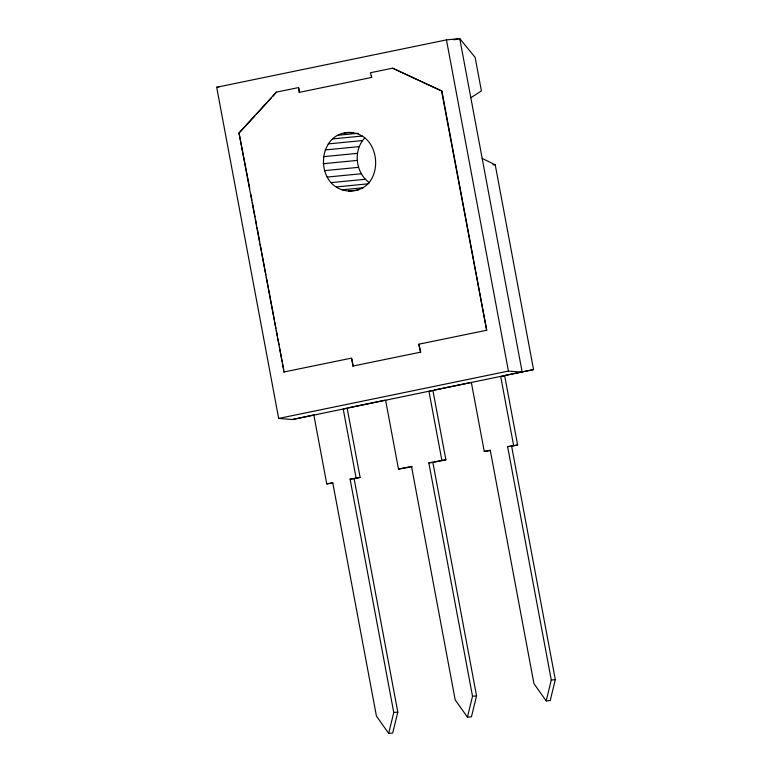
<?xml version="1.0" encoding="UTF-8"?>
<svg xmlns="http://www.w3.org/2000/svg" width="772" height="772" viewBox="0 0 772 772"><rect width="100%" height="100%" fill="white"/><g stroke="black" fill="none" stroke-linecap="round" stroke-linejoin="round"><path stroke-width="1.16" d="M344.244 133.112C382.69 126.415 387.805 192.151 348.597 191.041C313.886 188.436 315.536 130.922 351.299 132.427M369.614 182.877C355.506 173.111 352.9 150.646 364.645 138.082M350.083 479.084L354.116 478.688L397.802 712.112L392.707 733.004L388.673 733.4L393.768 712.508L350.083 479.084L360.109 477.453L347.149 408.205L343.212 409.063L356.085 477.849M428.836 462.853L432.87 462.457L476.556 695.881L471.46 716.773L467.427 717.169L472.522 696.267L428.836 462.853L445.878 459.774L432.918 390.526L428.971 391.385L441.845 460.17M507.6 446.612L511.624 446.226L555.309 679.64L550.214 700.542L546.19 700.928L551.285 680.036L507.6 446.612L517.626 444.99L504.666 375.732L500.719 376.591L513.592 445.376M284.086 372.017L238.992 132.9L276.386 92.119L298.542 87.583L299.44 92.36L298.542 87.583M240.14 131.973L254.779 116.022M256.4 114.246L271.03 98.285M272.661 96.519L276.386 92.119M470.823 97.754L481.41 90.932L475.118 57.34L459.755 38.6L446.457 39.893L216.691 87.265L278.673 418.443L292.414 419.534L533.548 369.576L495.228 164.812L482.182 158.414M292.414 419.534L314.233 414.844M453.859 39.816L459.755 38.6L522.181 372.172L508.43 371.081L278.673 418.443M371.332 75.559L371.689 77.47L370.463 72.722L392.62 68.197L441.931 91.096L486.688 330.252L418.82 344.206L420.643 352.138L418.82 344.206M299.102 92.399L371.351 77.499M283.749 372.046L351.617 358.092L353.103 366.053L351.829 359.231M352.765 366.092L420.643 352.138M348.268 407.77L384.852 400.224M434.424 390.005L471.007 382.468M505.226 375.414L533.548 369.576M313.876 415.114L326.749 483.899L332.742 482.664L376.427 716.078L388.673 733.4M385.624 400.321L398.497 469.106L411.505 466.423L455.181 699.847L467.427 717.169M471.383 382.642L484.256 451.427L490.259 450.192L533.944 683.616L546.19 700.928M332.78 483.089L326.749 483.899M354.116 478.688L360.109 477.453M412.277 466.703L398.497 469.106M432.87 462.457L445.878 459.774M490.288 450.626L484.256 451.427M511.624 446.226L517.626 444.99M392.62 68.197L441.931 91.096M216.691 87.265L218.91 87.043M238.992 132.9L249.742 188.513M350.642 132.659L352.997 132.427M338.155 135.235L358.16 133.286M332.742 138.902L362.155 136.036M328.303 143.901L362.425 140.581M325.099 149.951L359.221 146.622M323.323 156.687L357.446 153.358M323.082 163.722L357.204 160.402M324.375 170.651L358.498 167.331M327.145 177.068L361.267 173.748M331.207 182.607L365.33 179.278M336.351 186.93L368.119 183.832M342.266 189.796L363.438 187.731M348.597 191.041L358.015 190.124M486.688 330.252L441.594 91.135M551.285 680.036L555.309 679.64M472.522 696.267L476.556 695.881M393.768 712.508L397.802 712.112M492.854 164.754L495.228 164.812M446.457 39.893L508.43 371.081M250.852 194.428L251.962 200.344M252.405 202.718L255.059 216.922M255.503 219.287L256.613 225.212M257.057 227.576L259.71 241.781M260.154 244.155L261.264 250.07M261.708 252.444L265.915 274.938M266.359 277.302L274.34 319.926M274.784 322.291L275.893 328.216M276.328 330.58L277.438 336.495M277.881 338.869L278.991 344.785M279.435 347.159L282.089 361.364M282.533 363.728L283.642 369.653"/></g></svg>
